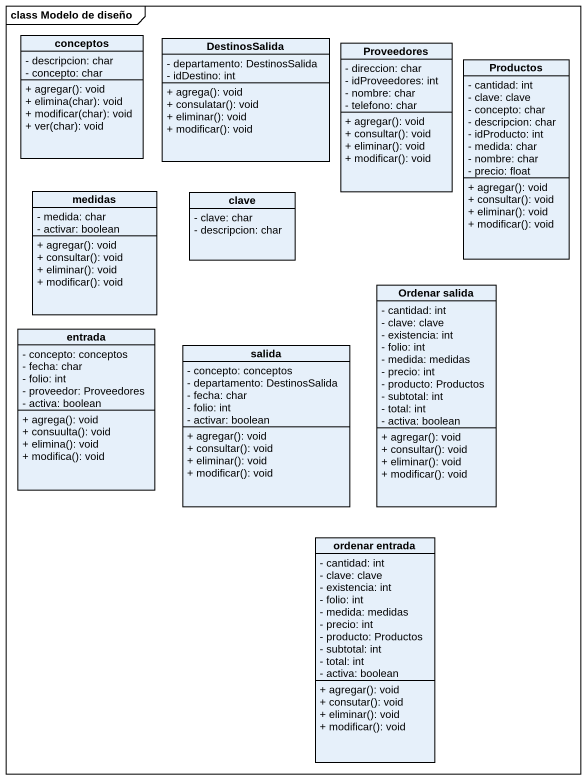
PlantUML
@startuml
mainframe class Modelo de diseño
hide circle
hide empty members
skinparam classAttributeIconSize 0
class conceptos {
  - descripcion: char
  - concepto: char
  + agregar(): void
  + elimina(char): void
  + modificar(char): void
  + ver(char): void
}
class DestinosSalida {
  - departamento: DestinosSalida
  - idDestino: int
  + agrega(): void
  + consulatar(): void
  + eliminar(): void
  + modificar(): void
}
class Proveedores {
  - direccion: char
  - idProveedores: int
  - nombre: char
  - telefono: char
  + agregar(): void
  + consultar(): void
  + eliminar(): void
  + modificar(): void
}
class Productos {
  - cantidad: int
  - clave: clave
  - concepto: char
  - descripcion: char
  - idProducto: int
  - medida: char
  - nombre: char
  - precio: float
  + agregar(): void
  + consultar(): void
  + eliminar(): void
  + modificar(): void
}
class medidas {
  - medida: char
  - activar: boolean
  + agregar(): void
  + consultar(): void
  + eliminar(): void
  + modificar(): void
}
class clave {
  - clave: char
  - descripcion: char
}
class "Ordenar salida" as Ordenar_salida {
  - cantidad: int
  - clave: clave
  - existencia: int
  - folio: int
  - medida: medidas
  - precio: int
  - producto: Productos
  - subtotal: int
  - total: int
  - activa: boolean
  + agregar(): void
  + consultar(): void
  + eliminar(): void
  + modificar(): void
}
class entrada {
  - concepto: conceptos
  - fecha: char
  - folio: int
  - proveedor: Proveedores
  - activa: boolean
  + agrega(): void
  + consuulta(): void
  + elimina(): void
  + modifica(): void
}
class salida {
  - concepto: conceptos
  - departamento: DestinosSalida
  - fecha: char
  - folio: int
  - activar: boolean
  + agregar(): void
  + consultar(): void
  + eliminar(): void
  + modificar(): void
}
class "ordenar entrada" as ordenar_entrada {
  - cantidad: int
  - clave: clave
  - existencia: int
  - folio: int
  - medida: medidas
  - precio: int
  - producto: Productos
  - subtotal: int
  - total: int
  - activa: boolean
  + agregar(): void
  + consutar(): void
  + eliminar(): void
  + modificar(): void
}
@enduml
